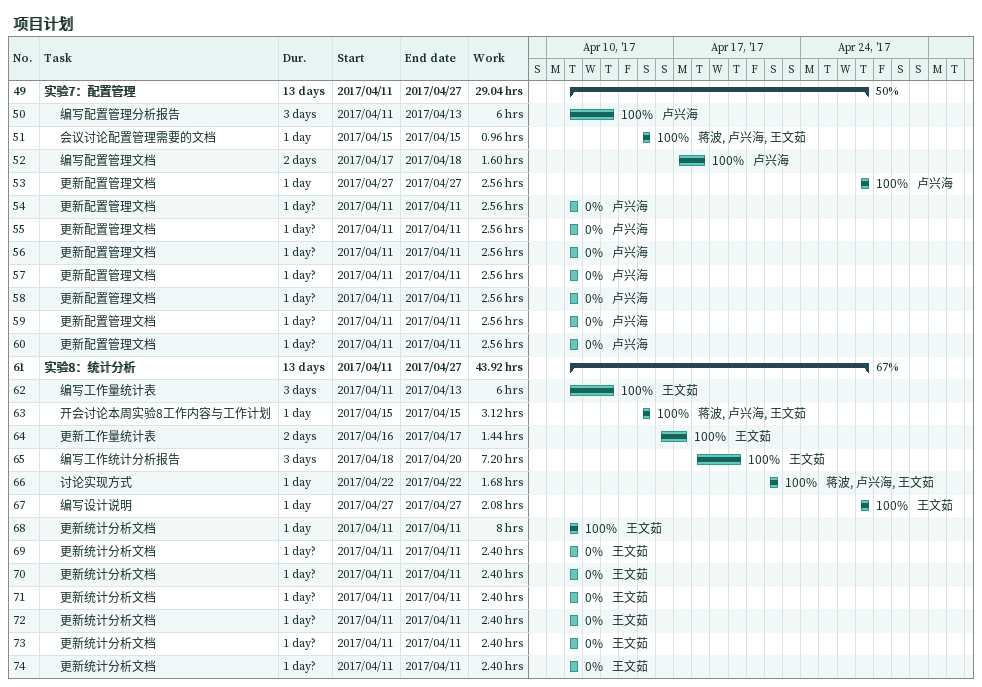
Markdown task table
项目计划

| ID | Level | Task | Duration | Start | Finish | Resources | % complete | Work (h) |
|---|---|---|---|---|---|---|---|---|
| 49 | 1 | **实验7：配置管理** | 13d | 2017-04-11 | 2017-04-27 |  | 50 | 29.04 |
| 50 | 2 | 编写配置管理分析报告 | 3d | 2017-04-11 | 2017-04-13 | 卢兴海 | 100 | 6 |
| 51 | 2 | 会议讨论配置管理需要的文档 | 1d | 2017-04-15 | 2017-04-15 | 蒋波, 卢兴海, 王文茹 | 100 | 0.96 |
| 52 | 2 | 编写配置管理文档 | 2d | 2017-04-17 | 2017-04-18 | 卢兴海 | 100 | 1.60 |
| 53 | 2 | 更新配置管理文档 | 1d | 2017-04-27 | 2017-04-27 | 卢兴海 | 100 | 2.56 |
| 54 | 2 | 更新配置管理文档 | 1d? | 2017-04-11 | 2017-04-11 | 卢兴海 | 0 | 2.56 |
| 55 | 2 | 更新配置管理文档 | 1d? | 2017-04-11 | 2017-04-11 | 卢兴海 | 0 | 2.56 |
| 56 | 2 | 更新配置管理文档 | 1d? | 2017-04-11 | 2017-04-11 | 卢兴海 | 0 | 2.56 |
| 57 | 2 | 更新配置管理文档 | 1d? | 2017-04-11 | 2017-04-11 | 卢兴海 | 0 | 2.56 |
| 58 | 2 | 更新配置管理文档 | 1d? | 2017-04-11 | 2017-04-11 | 卢兴海 | 0 | 2.56 |
| 59 | 2 | 更新配置管理文档 | 1d? | 2017-04-11 | 2017-04-11 | 卢兴海 | 0 | 2.56 |
| 60 | 2 | 更新配置管理文档 | 1d? | 2017-04-11 | 2017-04-11 | 卢兴海 | 0 | 2.56 |
| 61 | 1 | **实验8：统计分析** | 13d | 2017-04-11 | 2017-04-27 |  | 67 | 43.92 |
| 62 | 2 | 编写工作量统计表 | 3d | 2017-04-11 | 2017-04-13 | 王文茹 | 100 | 6 |
| 63 | 2 | 开会讨论本周实验8工作内容与工作计划 | 1d | 2017-04-15 | 2017-04-15 | 蒋波, 卢兴海, 王文茹 | 100 | 3.12 |
| 64 | 2 | 更新工作量统计表 | 2d | 2017-04-16 | 2017-04-17 | 王文茹 | 100 | 1.44 |
| 65 | 2 | 编写工作统计分析报告 | 3d | 2017-04-18 | 2017-04-20 | 王文茹 | 100 | 7.20 |
| 66 | 2 | 讨论实现方式 | 1d | 2017-04-22 | 2017-04-22 | 蒋波, 卢兴海, 王文茹 | 100 | 1.68 |
| 67 | 2 | 编写设计说明 | 1d | 2017-04-27 | 2017-04-27 | 王文茹 | 100 | 2.08 |
| 68 | 2 | 更新统计分析文档 | 1d | 2017-04-11 | 2017-04-11 | 王文茹 | 100 | 8 |
| 69 | 2 | 更新统计分析文档 | 1d? | 2017-04-11 | 2017-04-11 | 王文茹 | 0 | 2.40 |
| 70 | 2 | 更新统计分析文档 | 1d? | 2017-04-11 | 2017-04-11 | 王文茹 | 0 | 2.40 |
| 71 | 2 | 更新统计分析文档 | 1d? | 2017-04-11 | 2017-04-11 | 王文茹 | 0 | 2.40 |
| 72 | 2 | 更新统计分析文档 | 1d? | 2017-04-11 | 2017-04-11 | 王文茹 | 0 | 2.40 |
| 73 | 2 | 更新统计分析文档 | 1d? | 2017-04-11 | 2017-04-11 | 王文茹 | 0 | 2.40 |
| 74 | 2 | 更新统计分析文档 | 1d? | 2017-04-11 | 2017-04-11 | 王文茹 | 0 | 2.40 |
